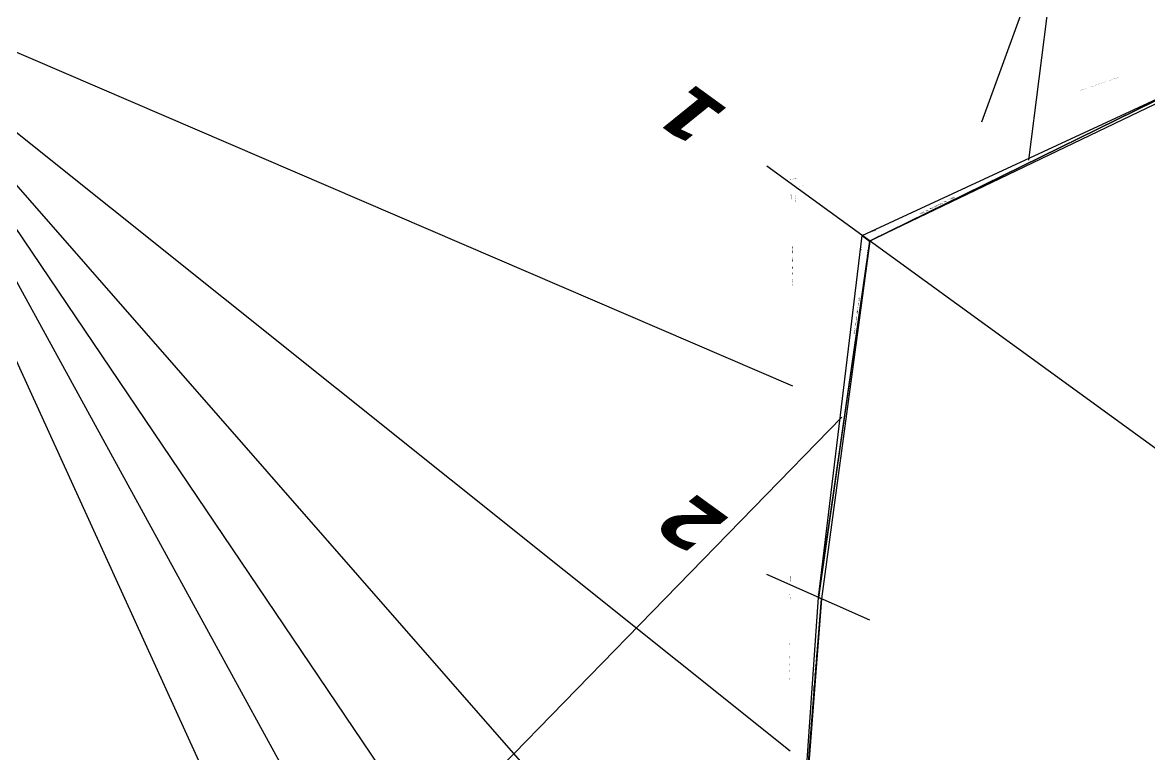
# Model space of a CAD drawing. Extents: x -14946 to 15402, y -21157 to 21439.
# Drawn here: x -9878 to -4809, y 2097 to 5392 of the extents above; entities that cross this region are included whole.
import ezdxf

# ---------------------------------------------------------------- set-up
doc = ezdxf.new("R2010")
doc.units = 0
doc.header["$MEASUREMENT"] = 0
for name, color, linetype in [('00-segments', 1, 'CONTINUOUS'), ('08-connection.bottomRing', 7, 'CONTINUOUS'), ('08-connection.topRing', 7, 'CONTINUOUS'), ('08-text.Base', 7, 'CONTINUOUS'), ('08-text.bottomRing', 7, 'CONTINUOUS'), ('08-text.topRing', 7, 'CONTINUOUS'), ('41_RING_BOTTOM_PLINE', 1, 'CONTINUOUS'), ('50_RING_TOP_PLINES', 1, 'CONTINUOUS')]:
    doc.layers.add(name, color=color, linetype=linetype)

msp = doc.modelspace()

# ---------------------------------------------------------------- linework, layer by layer
at = {"layer": '00-segments', "linetype": 'Continuous'}
for p, q in [((0, 0), (-6530.8, 4744.9)), ((-6066.5, 2701), (-6530.8, 2907.7))]:
    msp.add_line(p, q, dxfattribs=at)
at = {"layer": '08-connection.bottomRing', "linetype": 'Continuous'}
for p, q in [((-5352.3, 4772.6, 240.1), (-3953.9, 15778.4)), ((-6192.9, 3615.5, 240.1), (-13782.7, -4181.4))]:
    msp.add_line(p, q, dxfattribs=at)
at = {"layer": '08-connection.topRing', "linetype": 'Continuous'}
for p, q in [((-5563.3, 4945, 4879), (179.2, 20748.6)), ((-6425.6, -3765, 4955.8), (-14945.8, 14928.2)), ((-6430.7, -2115.3, 5040.7), (-14945.8, 13428.2)), ((-6431.3, -683.7, 5043.2), (-14945.8, 11928.2)), ((-6428.2, 683.1, 5023.3), (-14945.8, 10428.2)), ((-6424.9, 2112.5, 4989.2), (-14945.8, 8928.2)), ((-6413.3, 3755, 4894.5), (-14945.8, 7428.2))]:
    msp.add_line(p, q, dxfattribs=at)
at = {"layer": '41_RING_BOTTOM_PLINE', "extrusion": (-0.420431, 0.904094, -0.076493), "elevation": 6536.6}
msp.add_lwpolyline([(3663.4, 983.1), (2022.4, 952.9), (3643, 501.5), (3663.4, 983.1)], dxfattribs=at)
at = {"layer": '41_RING_BOTTOM_PLINE', "color": 3, "extrusion": (-0.432746, 0.900958, -0.03171), "elevation": 6597.5}
msp.add_lwpolyline([(3560.8, 209.3), (1939.9, 659.6), (1935.7, 209.3), (3560.8, 209.3)], dxfattribs=at)
at = {"layer": '41_RING_BOTTOM_PLINE', "extrusion": (-0.98977, 0.120433, -0.076491), "elevation": 6536.5}
msp.add_lwpolyline([(-2022.7, 952.9), (-3663.7, 983.1), (-3643.2, 501.5), (-2022.7, 952.9)], dxfattribs=at)
at = {"layer": '41_RING_BOTTOM_PLINE', "color": 4, "extrusion": (-0.990593, 0.133155, -0.03156), "elevation": 6597.5}
msp.add_lwpolyline([(-1935.7, 208.3), (-1939.9, 658.6), (-3560.8, 208.3), (-1935.7, 208.3)], dxfattribs=at)
at = {"layer": '41_RING_BOTTOM_PLINE', "extrusion": (-0.997104, 0.069482, -0.030904), "elevation": 6460.3}
msp.add_lwpolyline([(-911.9, 650), (-2359.3, 650.1), (-2354.3, 199.7), (-911.9, 650)], dxfattribs=at)
at = {"layer": '41_RING_BOTTOM_PLINE', "color": 4, "extrusion": (-0.997016, 0.076844, -0.007358), "elevation": 6480.4}
msp.add_lwpolyline([(-864.3, 497.7), (-2306.7, 47.7), (-863.8, 47.7), (-864.3, 497.7)], dxfattribs=at)
at = {"layer": '50_RING_TOP_PLINES', "color": 3, "extrusion": (0.307636, -0.948873, 0.07071)}
msp.add_lwpolyline([(-2867.4, 5579.6), (-4650.9, 5064.3), (-4671.5, 5465), (-4662.9, 5465.7), (-4654.4, 5466.3), (-4645.8, 5467), (-4637.2, 5467.7), (-4628.6, 5468.4), (-4620, 5469), (-4611.4, 5469.7), (-4602.8, 5470.4), (-4594.2, 5471), (-4585.6, 5471.7), (-4577.1, 5472.4), (-4568.5, 5473), (-4559.9, 5473.7), (-4551.3, 5474.4), (-4542.7, 5475), (-4534.2, 5475.7), (-4525.6, 5476.3), (-4517, 5477), (-4508.4, 5477.7), (-4499.8, 5478.3), (-4491.2, 5479), (-4482.6, 5479.6), (-4474.1, 5480.3), (-4465.5, 5480.9), (-4456.9, 5481.6), (-4448.3, 5482.2), (-4439.7, 5482.9), (-4431.1, 5483.5), (-4422.5, 5484.1), (-4413.9, 5484.8), (-4405.4, 5485.4), (-4396.8, 5486.1), (-4389.6, 5486.6), (-4382.4, 5487.1), (-4375.3, 5487.7), (-4368.1, 5488.2), (-4360.9, 5488.7), (-4353.7, 5489.3), (-4346.5, 5489.8), (-4339.3, 5490.3), (-4332.2, 5490.9), (-4325, 5491.4), (-4317.8, 5491.9), (-4310.6, 5492.4), (-4303.4, 5493), (-4296.3, 5493.5), (-4289.1, 5494), (-4281.9, 5494.5), (-4274.2, 5495.1), (-4266.4, 5495.7), (-4258.7, 5496.2), (-4251, 5496.8), (-4243.2, 5497.3), (-4235.5, 5497.9), (-4227.8, 5498.4), (-4220.1, 5499), (-4212.3, 5499.5), (-4204.6, 5500.1), (-4196.9, 5500.7), (-4189.2, 5501.2), (-4181.4, 5501.7), (-4173.7, 5502.3), (-4166, 5502.8), (-4158.3, 5503.4), (-4150.5, 5503.9), (-4142.8, 5504.5), (-4135.1, 5505), (-4127.3, 5505.6), (-4119.6, 5506.1), (-4111.9, 5506.6), (-4104.2, 5507.2), (-4096.4, 5507.7), (-4088.7, 5508.3), (-4081, 5508.8), (-4073.2, 5509.3), (-4065.5, 5509.9), (-4057.8, 5510.4), (-4050, 5510.9), (-4042.3, 5511.4), (-4034.6, 5512), (-4026.7, 5512.5), (-4018.7, 5513.1), (-4010.8, 5513.6), (-4002.9, 5514.1), (-3995, 5514.7), (-3987.1, 5515.2), (-3979.2, 5515.7), (-3971.3, 5516.3), (-3963.4, 5516.8), (-3955.5, 5517.3), (-3947.6, 5517.9), (-3939.7, 5518.4), (-3931.8, 5518.9), (-3923.9, 5519.4), (-3916, 5520), (-3908, 5520.5), (-3899.9, 5521), (-3891.8, 5521.6), (-3883.7, 5522.1), (-3875.6, 5522.6), (-3867.4, 5523.2), (-3859.3, 5523.7), (-3851.2, 5524.2), (-3843.1, 5524.7), (-3835, 5525.3), (-3826.9, 5525.8), (-3818.8, 5526.3), (-3810.7, 5526.8), (-3802.5, 5527.4), (-3794.4, 5527.9), (-3786.3, 5528.4), (-3778.2, 5528.9), (-3770.1, 5529.4), (-3762, 5530), (-3753.9, 5530.5), (-3745.8, 5531), (-3737.7, 5531.5), (-3729.5, 5532), (-3721.4, 5532.5), (-3713.3, 5533), (-3705.2, 5533.5), (-3697.1, 5534), (-3689, 5534.5), (-3680.8, 5535), (-3672.7, 5535.5), (-3664.6, 5536.1), (-3656.5, 5536.6), (-3648.4, 5537.1), (-3642.2, 5537.4), (-3636, 5537.8), (-3629.8, 5538.2), (-3623.6, 5538.6), (-3617.4, 5538.9), (-3611.2, 5539.3), (-3605.1, 5539.7), (-3598.9, 5540.1), (-3592.7, 5540.4), (-3586.5, 5540.8), (-3580.3, 5541.2), (-3574.1, 5541.6), (-3567.9, 5541.9), (-3561.8, 5542.3), (-3555.6, 5542.7), (-3549.4, 5543), (-3544.5, 5543.3), (-3539.5, 5543.6), (-3534.6, 5543.9), (-3529.7, 5544.2), (-3524.8, 5544.5), (-3519.8, 5544.8), (-3514.9, 5545.1), (-3510, 5545.4), (-3505, 5545.7), (-3500.1, 5546), (-3495.1, 5546.2), (-3490.2, 5546.5), (-3485.3, 5546.8), (-3480.3, 5547.1), (-3475.4, 5547.4), (-3470.4, 5547.7), (-3465.5, 5548), (-3460.6, 5548.3), (-3450.7, 5548.8), (-3440.8, 5549.4), (-3430.9, 5550), (-3421, 5550.5), (-3411.1, 5551.1), (-3401.2, 5551.7), (-3391.3, 5552.2), (-3381.4, 5552.8), (-3371.5, 5553.4), (-3361.6, 5553.9), (-3351.7, 5554.5), (-3341.8, 5555), (-3331.9, 5555.6), (-3322, 5556.1), (-3312.1, 5556.7), (-3302.2, 5557.2), (-3292.4, 5557.8), (-3282.5, 5558.3), (-3272.6, 5558.9), (-3262.7, 5559.4), (-3252.9, 5559.9), (-3243, 5560.5), (-3233.2, 5561), (-3225.7, 5561.4), (-3218.2, 5561.8), (-3210.8, 5562.2), (-3203.3, 5562.6), (-3198, 5562.9), (-3192.8, 5563.2), (-3187.5, 5563.5), (-3182.3, 5563.7), (-3177.1, 5564), (-3171.8, 5564.3), (-3166.6, 5564.6), (-3161.4, 5564.8), (-3156.2, 5565.1), (-3150.9, 5565.4), (-3145.7, 5565.7), (-3140.5, 5566), (-3135.3, 5566.2), (-3130, 5566.5), (-3124.8, 5566.8), (-3119.6, 5567), (-3114.4, 5567.3), (-3109.2, 5567.6), (-3103.9, 5567.9), (-3098.7, 5568.1), (-3093.5, 5568.4), (-3088.3, 5568.7), (-3083, 5568.9), (-3077.8, 5569.2), (-3072.6, 5569.5), (-3067.4, 5569.7), (-3062.1, 5570), (-3056.9, 5570.3), (-3051.6, 5570.5), (-3046.4, 5570.8), (-3041.1, 5571.1), (-3035.9, 5571.3), (-3030.6, 5571.6), (-3025.4, 5571.9), (-3020.2, 5572.1), (-3014.9, 5572.4), (-3009.7, 5572.7), (-3004.5, 5572.9), (-2999.2, 5573.2), (-2994, 5573.4), (-2988.8, 5573.7), (-2983.5, 5574), (-2978.3, 5574.2), (-2973.1, 5574.5), (-2967.9, 5574.7), (-2962.6, 5575), (-2957.4, 5575.3), (-2952.2, 5575.5), (-2947, 5575.8), (-2941.7, 5576), (-2936.5, 5576.3), (-2931.3, 5576.5), (-2926.1, 5576.8), (-2920.9, 5577), (-2915.6, 5577.3), (-2910.4, 5577.5), (-2905.2, 5577.8), (-2899.9, 5578), (-2894.7, 5578.3), (-2889.5, 5578.5), (-2884.2, 5578.8), (-2879, 5579), (-2873.7, 5579.3), (-2867.4, 5579.6)], dxfattribs=at)
at = {"layer": '50_RING_TOP_PLINES', "extrusion": (-0.320251, 0.946943, -0.027155)}
msp.add_lwpolyline([(2786.2, 5311.5), (2781.5, 4908), (4570, 4797.3), (2786.2, 5311.5)], dxfattribs=at)
at = {"layer": '50_RING_TOP_PLINES', "color": 4, "extrusion": (-0.99964, 0.001633, -0.026794)}
msp.add_lwpolyline([(-4656.9, 5194.1), (-2847.9, 4933.9), (-2852.7, 5335.7), (-2859.6, 5335.3), (-2866.6, 5335), (-2873.5, 5334.6), (-2880.5, 5334.2), (-2887.5, 5333.9), (-2894.4, 5333.5), (-2901.4, 5333.2), (-2908.4, 5332.8), (-2915.3, 5332.4), (-2922.3, 5332), (-2929.3, 5331.7), (-2936.2, 5331.3), (-2943.2, 5330.9), (-2950.2, 5330.6), (-2957.1, 5330.2), (-2964, 5329.8), (-2971.5, 5329.4), (-2979, 5329), (-2986.5, 5328.6), (-2994.1, 5328.2), (-3001.6, 5327.8), (-3009.1, 5327.4), (-3012.8, 5327.1), (-3016.6, 5326.9), (-3020.4, 5326.7), (-3024.1, 5326.5), (-3027.9, 5326.3), (-3031.7, 5326.1), (-3035.4, 5325.9), (-3039.2, 5325.7), (-3042.9, 5325.5), (-3046.7, 5325.3), (-3050.5, 5325.1), (-3054.2, 5324.8), (-3058, 5324.6), (-3061.7, 5324.4), (-3065.5, 5324.2), (-3069.2, 5324), (-3073, 5323.8), (-3076.7, 5323.6), (-3080.5, 5323.4), (-3084.2, 5323.1), (-3091, 5322.8), (-3097.8, 5322.4), (-3104.6, 5322), (-3111.4, 5321.6), (-3115.7, 5321.3), (-3120, 5321.1), (-3124.3, 5320.8), (-3128.5, 5320.6), (-3132.8, 5320.4), (-3137.1, 5320.1), (-3141.4, 5319.9), (-3145.7, 5319.6), (-3150, 5319.4), (-3154.3, 5319.1), (-3158.5, 5318.8), (-3162.8, 5318.6), (-3167.1, 5318.3), (-3171.4, 5318.1), (-3175.7, 5317.8), (-3179.9, 5317.6), (-3184.2, 5317.3), (-3188.5, 5317.1), (-3192.8, 5316.8), (-3197.1, 5316.6), (-3201.4, 5316.3), (-3205.6, 5316.1), (-3209.9, 5315.8), (-3214.2, 5315.5), (-3218.5, 5315.3), (-3222.8, 5315), (-3227, 5314.8), (-3231.3, 5314.5), (-3235.6, 5314.2), (-3239.9, 5314), (-3244.2, 5313.7), (-3248.5, 5313.5), (-3253.1, 5313.2), (-3257.7, 5312.9), (-3262.3, 5312.6), (-3266.9, 5312.3), (-3271.5, 5312), (-3276.1, 5311.8), (-3280.6, 5311.5), (-3285.2, 5311.2), (-3289.8, 5310.9), (-3294.4, 5310.6), (-3299, 5310.3), (-3303.6, 5310), (-3308.2, 5309.8), (-3312.8, 5309.5), (-3317.4, 5309.2), (-3322, 5308.9), (-3325.4, 5308.7), (-3328.9, 5308.5), (-3332.3, 5308.2), (-3335.7, 5308), (-3339.1, 5307.8), (-3342.6, 5307.6), (-3346, 5307.4), (-3349.4, 5307.2), (-3352.8, 5306.9), (-3356.3, 5306.7), (-3359.7, 5306.5), (-3363.1, 5306.3), (-3366.5, 5306.1), (-3370, 5305.8), (-3373.4, 5305.6), (-3376.8, 5305.4), (-3380.6, 5305.1), (-3384.4, 5304.9), (-3388.1, 5304.7), (-3391.9, 5304.4), (-3395.7, 5304.2), (-3399.5, 5303.9), (-3403.2, 5303.7), (-3407, 5303.4), (-3410.8, 5303.2), (-3414.5, 5302.9), (-3418.3, 5302.7), (-3422.1, 5302.4), (-3425.8, 5302.2), (-3429.6, 5301.9), (-3433.4, 5301.7), (-3437.2, 5301.4), (-3440.9, 5301.2), (-3444.7, 5300.9), (-3448.5, 5300.7), (-3452.3, 5300.4), (-3456, 5300.2), (-3459.8, 5299.9), (-3463.6, 5299.7), (-3467.3, 5299.4), (-3471.1, 5299.2), (-3474.9, 5298.9), (-3478.6, 5298.7), (-3482.4, 5298.4), (-3486.2, 5298.2), (-3489.9, 5297.9), (-3493.7, 5297.7), (-3497.5, 5297.4), (-3501.8, 5297.1), (-3506.1, 5296.8), (-3510.4, 5296.5), (-3514.7, 5296.2), (-3519.1, 5295.9), (-3523.4, 5295.6), (-3527.7, 5295.3), (-3532, 5295), (-3536.3, 5294.7), (-3540.7, 5294.4), (-3545, 5294.1), (-3549.3, 5293.8), (-3553.6, 5293.5), (-3557.9, 5293.2), (-3562.2, 5292.9), (-3566.5, 5292.6), (-3571, 5292.3), (-3575.5, 5292), (-3580, 5291.7), (-3584.5, 5291.4), (-3589, 5291), (-3593.5, 5290.7), (-3598, 5290.4), (-3602.4, 5290.1), (-3606.9, 5289.8), (-3611.4, 5289.4), (-3615.9, 5289.1), (-3620.4, 5288.8), (-3624.9, 5288.5), (-3629.4, 5288.2), (-3633.9, 5287.8), (-3638.4, 5287.5), (-3642.8, 5287.2), (-3647.3, 5286.9), (-3651.8, 5286.5), (-3656.3, 5286.2), (-3660.8, 5285.9), (-3665.3, 5285.6), (-3669.8, 5285.2), (-3674.3, 5284.9), (-3678.8, 5284.6), (-3683.2, 5284.2), (-3687.7, 5283.9), (-3692.2, 5283.6), (-3696.7, 5283.3), (-3701.2, 5282.9), (-3705.7, 5282.6), (-3710.2, 5282.3), (-3713.6, 5282), (-3717.1, 5281.7), (-3720.6, 5281.5), (-3724, 5281.2), (-3727.5, 5281), (-3730.9, 5280.7), (-3734.4, 5280.4), (-3737.9, 5280.2), (-3741.3, 5279.9), (-3744.8, 5279.7), (-3748.2, 5279.4), (-3751.7, 5279.1), (-3755.1, 5278.9), (-3758.6, 5278.6), (-3762.1, 5278.3), (-3765.5, 5278.1), (-3769, 5277.8), (-3772.4, 5277.6), (-3775.9, 5277.3), (-3779.3, 5277), (-3782.8, 5276.8), (-3786.3, 5276.5), (-3789.7, 5276.2), (-3793.2, 5276), (-3796.6, 5275.7), (-3800.1, 5275.4), (-3803.6, 5275.2), (-3807, 5274.9), (-3810.5, 5274.6), (-3813.9, 5274.3), (-3817.4, 5274.1), (-3820.9, 5273.8), (-3823.8, 5273.6), (-3826.8, 5273.3), (-3829.7, 5273.1), (-3832.7, 5272.9), (-3835.6, 5272.6), (-3838.6, 5272.4), (-3841.6, 5272.2), (-3844.5, 5271.9), (-3847.5, 5271.7), (-3850.4, 5271.5), (-3853.4, 5271.2), (-3856.3, 5271), (-3859.3, 5270.8), (-3862.2, 5270.5), (-3865.2, 5270.3), (-3868.1, 5270.1), (-3871.1, 5269.8), (-3874, 5269.6), (-3877, 5269.4), (-3879.9, 5269.1), (-3882.9, 5268.9), (-3885.8, 5268.6), (-3888.8, 5268.4), (-3891.8, 5268.2), (-3894.7, 5267.9), (-3897.7, 5267.7), (-3900.6, 5267.5), (-3903.6, 5267.2), (-3906.5, 5267), (-3909.5, 5266.7), (-3912.4, 5266.5), (-3915.4, 5266.3), (-3918.1, 5266), (-3920.7, 5265.8), (-3923.4, 5265.6), (-3926, 5265.4), (-3928.7, 5265.2), (-3931.4, 5264.9), (-3934, 5264.7), (-3936.7, 5264.5), (-3939.4, 5264.3), (-3942, 5264.1), (-3944.7, 5263.8), (-3947.3, 5263.6), (-3950, 5263.4), (-3952.7, 5263.2), (-3955.3, 5263), (-3958, 5262.7), (-3960.7, 5262.5), (-3963.3, 5262.3), (-3966, 5262.1), (-3968.7, 5261.9), (-3971.3, 5261.6), (-3974, 5261.4), (-3976.6, 5261.2), (-3979.3, 5261), (-3982, 5260.7), (-3984.6, 5260.5), (-3987.3, 5260.3), (-3990, 5260.1), (-3992.6, 5259.8), (-3995.3, 5259.6), (-3998, 5259.4), (-4000.6, 5259.2), (-4003.3, 5258.9), (-4006, 5258.7), (-4008.6, 5258.5), (-4011.3, 5258.3), (-4013.9, 5258), (-4016.6, 5257.8), (-4019.3, 5257.6), (-4021.9, 5257.3), (-4024.6, 5257.1), (-4027.3, 5256.9), (-4029.9, 5256.7), (-4032.6, 5256.4), (-4035.3, 5256.2), (-4037.9, 5256), (-4040.6, 5255.7), (-4043.3, 5255.5), (-4045.9, 5255.3), (-4048.6, 5255.1), (-4051.2, 5254.8), (-4053.9, 5254.6), (-4056.6, 5254.4), (-4059.2, 5254.1), (-4061.9, 5253.9), (-4064.5, 5253.7), (-4067.2, 5253.4), (-4069.9, 5253.2), (-4072.5, 5253), (-4075.2, 5252.7), (-4077.9, 5252.5), (-4080.5, 5252.3), (-4083.2, 5252), (-4085.8, 5251.8), (-4089.5, 5251.5), (-4093.2, 5251.2), (-4096.9, 5250.8), (-4100.5, 5250.5), (-4104.2, 5250.2), (-4107.9, 5249.9), (-4111.6, 5249.5), (-4115.3, 5249.2), (-4118.3, 5248.9), (-4121.4, 5248.7), (-4124.5, 5248.4), (-4127.5, 5248.1), (-4130.6, 5247.8), (-4133.6, 5247.6), (-4136.7, 5247.3), (-4139.8, 5247), (-4142.8, 5246.7), (-4145.9, 5246.4), (-4149, 5246.2), (-4152, 5245.9), (-4155.1, 5245.6), (-4158.1, 5245.3), (-4161.2, 5245.1), (-4164.3, 5244.8), (-4167.3, 5244.5), (-4170.4, 5244.2), (-4173.5, 5243.9), (-4176.5, 5243.7), (-4179.6, 5243.4), (-4182.7, 5243.1), (-4185.7, 5242.8), (-4188.8, 5242.5), (-4191.9, 5242.2), (-4194.9, 5242), (-4198, 5241.7), (-4201, 5241.4), (-4204.1, 5241.1), (-4207.2, 5240.8), (-4210.2, 5240.5), (-4213.3, 5240.3), (-4216.4, 5240), (-4219.4, 5239.7), (-4222.5, 5239.4), (-4225.6, 5239.1), (-4228.6, 5238.8), (-4231.7, 5238.5), (-4234.7, 5238.2), (-4237.8, 5238), (-4240.9, 5237.7), (-4243.9, 5237.4), (-4247, 5237.1), (-4250.1, 5236.8), (-4253.1, 5236.5), (-4256.2, 5236.2), (-4259.3, 5235.9), (-4262.3, 5235.6), (-4265.4, 5235.3), (-4268.4, 5235), (-4271.5, 5234.7), (-4274.6, 5234.5), (-4277.6, 5234.2), (-4280.7, 5233.9), (-4283.8, 5233.6), (-4286.8, 5233.3), (-4289.9, 5233), (-4292.9, 5232.7), (-4296, 5232.4), (-4299.1, 5232.1), (-4302.1, 5231.8), (-4305.2, 5231.5), (-4308.2, 5231.2), (-4311.3, 5230.9), (-4314.6, 5230.6), (-4317.8, 5230.3), (-4321.1, 5229.9), (-4324.4, 5229.6), (-4327.6, 5229.3), (-4330.9, 5229), (-4334.1, 5228.7), (-4337.4, 5228.3), (-4340.7, 5228), (-4343.9, 5227.7), (-4347.2, 5227.4), (-4350.5, 5227), (-4353.7, 5226.7), (-4357, 5226.4), (-4360.2, 5226.1), (-4363.5, 5225.7), (-4365.7, 5225.5), (-4367.9, 5225.3), (-4370.1, 5225.1), (-4372.3, 5224.8), (-4374.5, 5224.6), (-4376.7, 5224.4), (-4378.9, 5224.2), (-4381.1, 5224), (-4383.3, 5223.7), (-4385.5, 5223.5), (-4387.7, 5223.3), (-4390, 5223.1), (-4392.2, 5222.8), (-4394.4, 5222.6), (-4396.6, 5222.4), (-4398.8, 5222.2), (-4401, 5222), (-4403.2, 5221.7), (-4405.4, 5221.5), (-4407.6, 5221.3), (-4409.8, 5221.1), (-4412, 5220.8), (-4414.2, 5220.6), (-4416.4, 5220.4), (-4418.6, 5220.1), (-4420.8, 5219.9), (-4423, 5219.7), (-4425.2, 5219.5), (-4427.4, 5219.2), (-4429.6, 5219), (-4431.8, 5218.8), (-4434, 5218.6), (-4436.2, 5218.3), (-4438.4, 5218.1), (-4440.6, 5217.9), (-4442.8, 5217.6), (-4445, 5217.4), (-4447.2, 5217.2), (-4449.4, 5217), (-4451.6, 5216.7), (-4453.8, 5216.5), (-4456, 5216.3), (-4458.2, 5216), (-4460.4, 5215.8), (-4462.6, 5215.6), (-4464.8, 5215.3), (-4467, 5215.1), (-4469.2, 5214.9), (-4471.4, 5214.6), (-4473.6, 5214.4), (-4475.8, 5214.2), (-4478, 5213.9), (-4480.2, 5213.7), (-4482.4, 5213.5), (-4484.6, 5213.2), (-4486.8, 5213), (-4489, 5212.8), (-4491.2, 5212.5), (-4493.4, 5212.3), (-4495.6, 5212.1), (-4497.8, 5211.8), (-4500, 5211.6), (-4502.2, 5211.4), (-4504.4, 5211.1), (-4506.8, 5210.9), (-4509.1, 5210.6), (-4511.5, 5210.4), (-4513.9, 5210.1), (-4516.2, 5209.9), (-4518.6, 5209.6), (-4521, 5209.3), (-4523.3, 5209.1), (-4525.7, 5208.8), (-4528, 5208.6), (-4530.4, 5208.3), (-4532.8, 5208.1), (-4535.1, 5207.8), (-4537.5, 5207.5), (-4539.8, 5207.3), (-4542.2, 5207), (-4544.6, 5206.8), (-4546.9, 5206.5), (-4549.3, 5206.3), (-4551.6, 5206), (-4554, 5205.7), (-4556.4, 5205.5), (-4558.7, 5205.2), (-4561.1, 5205), (-4563.4, 5204.7), (-4565.8, 5204.4), (-4568.2, 5204.2), (-4570.5, 5203.9), (-4572.9, 5203.6), (-4575.2, 5203.4), (-4577.6, 5203.1), (-4580, 5202.9), (-4582.3, 5202.6), (-4584.7, 5202.3), (-4587, 5202.1), (-4589.4, 5201.8), (-4591.8, 5201.5), (-4594.1, 5201.3), (-4596.5, 5201), (-4598.8, 5200.7), (-4601.2, 5200.5), (-4603.6, 5200.2), (-4605.9, 5199.9), (-4608.3, 5199.7), (-4610.6, 5199.4), (-4613, 5199.1), (-4615.4, 5198.9), (-4617.7, 5198.6), (-4620.1, 5198.3), (-4622.4, 5198), (-4624.8, 5197.8), (-4627.2, 5197.5), (-4629.5, 5197.2), (-4631.9, 5197), (-4634.2, 5196.7), (-4636.6, 5196.4), (-4639, 5196.1), (-4641.3, 5195.9), (-4643.7, 5195.6), (-4646, 5195.3), (-4648.4, 5195.1), (-4650.7, 5194.8), (-4653.1, 5194.5), (-4655.5, 5194.2), (-4656.9, 5194.1)], dxfattribs=at)
at = {"layer": '50_RING_TOP_PLINES', "extrusion": (0.997433, -0.008014, 0.071151)}
msp.add_lwpolyline([(4595.3, 5069.8), (4615.6, 5470.5), (2806.7, 5209.8), (4595.3, 5069.8)], dxfattribs=at)
at = {"layer": '50_RING_TOP_PLINES', "extrusion": (0.999633, -0.003924, 0.026821)}
msp.add_lwpolyline([(2833.2, 4934.3), (2837.9, 5336), (1340.9, 4983.5), (2833.2, 4934.3)], dxfattribs=at)
at = {"layer": '50_RING_TOP_PLINES', "color": 4, "extrusion": (-0.999981, -0.000957866, -0.006087)}
msp.add_lwpolyline([(-1372.8, 5253.9), (-1372.3, 4851.7), (-2869.4, 5204.1), (-2869.3, 5204.1), (-2869.2, 5204.1), (-2869.1, 5204.2), (-2869, 5204.2), (-2868.9, 5204.2), (-2868.8, 5204.2), (-2868.7, 5204.2), (-2868.6, 5204.2), (-2868.5, 5204.2), (-2868.4, 5204.2), (-2868.4, 5204.2), (-2868.3, 5204.2), (-2868.2, 5204.2), (-2868.1, 5204.2), (-2868, 5204.2), (-2867.9, 5204.2), (-2867.8, 5204.2), (-2867.7, 5204.2), (-2867.6, 5204.2), (-2867.5, 5204.3), (-2867.4, 5204.3), (-2867.4, 5204.3), (-2867.3, 5204.3), (-2867.2, 5204.3), (-2867.1, 5204.3), (-2867, 5204.3), (-2866.9, 5204.3), (-2866.8, 5204.3), (-2866.7, 5204.3), (-2866.6, 5204.3), (-2866.5, 5204.3), (-2866.4, 5204.3), (-2866.3, 5204.3), (-2866.3, 5204.3), (-2866.2, 5204.3), (-2866.1, 5204.3), (-2866, 5204.3), (-2865.9, 5204.3), (-2865.8, 5204.4), (-2865.7, 5204.4), (-2865.6, 5204.4), (-2865.5, 5204.4), (-2865.4, 5204.4), (-2865.3, 5204.4), (-2865.3, 5204.4), (-2865.2, 5204.4), (-2865.1, 5204.4), (-2865, 5204.4), (-2864.9, 5204.4), (-2864.8, 5204.4), (-2864.7, 5204.4), (-2864.6, 5204.4), (-2864.5, 5204.4), (-2864.4, 5204.4), (-2864.3, 5204.4), (-2864.3, 5204.4), (-2864.2, 5204.4), (-2864.1, 5204.4), (-2864, 5204.4), (-2863.9, 5204.4), (-2863.8, 5204.5), (-2863.7, 5204.5), (-2863.6, 5204.5), (-2863.5, 5204.5), (-2863.4, 5204.5), (-2863.3, 5204.5), (-2863.2, 5204.5), (-2863.2, 5204.5), (-2863.1, 5204.5), (-2863, 5204.5), (-2862.9, 5204.5), (-2862.8, 5204.5), (-2862.6, 5204.5), (-2862.4, 5204.5), (-2862.2, 5204.5), (-2862.1, 5204.5), (-2861, 5204.6), (-2860.8, 5204.6), (-2860.6, 5204.6), (-2860.4, 5204.6), (-2860.2, 5204.6), (-2860.1, 5204.6), (-2860, 5204.6), (-2860, 5204.6), (-2859.9, 5204.6), (-2859.8, 5204.6), (-2859.7, 5204.6), (-2859.6, 5204.6), (-2859.5, 5204.7), (-2859.4, 5204.7), (-2859.3, 5204.7), (-2859.2, 5204.7), (-2859.1, 5204.7), (-2859, 5204.7), (-2859, 5204.7), (-2858.9, 5204.7), (-2858.8, 5204.7), (-2858.7, 5204.7), (-2858.6, 5204.7), (-2858.5, 5204.7), (-2858.4, 5204.7), (-2858.3, 5204.7), (-2858.2, 5204.7), (-2858.1, 5204.7), (-2858, 5204.7), (-2858, 5204.7), (-2857.9, 5204.7), (-2857.8, 5204.7), (-2857.7, 5204.7), (-2851.8, 5205), (-2846, 5205.3), (-2840.2, 5205.6), (-2834.3, 5205.9), (-2828.5, 5206.2), (-2822.6, 5206.5), (-2816.8, 5206.8), (-2810.9, 5207.1), (-2805.1, 5207.4), (-2799.2, 5207.7), (-2793.4, 5208), (-2787.5, 5208.3), (-2781.7, 5208.6), (-2775.9, 5208.9), (-2770, 5209.2), (-2764.2, 5209.4), (-2758.4, 5209.7), (-2752.5, 5210), (-2746.7, 5210.3), (-2740.9, 5210.6), (-2735.1, 5210.9), (-2729.2, 5211.2), (-2723.4, 5211.4), (-2717.5, 5211.7), (-2711.7, 5212), (-2705.8, 5212.3), (-2700, 5212.6), (-2694.1, 5212.8), (-2688.3, 5213.1), (-2682.4, 5213.4), (-2676.6, 5213.7), (-2670.7, 5213.9), (-2664.9, 5214.2), (-2659, 5214.5), (-2653.2, 5214.8), (-2647.4, 5215), (-2641.5, 5215.3), (-2635.7, 5215.6), (-2629.8, 5215.8), (-2624, 5216.1), (-2618.2, 5216.4), (-2612.3, 5216.6), (-2606.5, 5216.9), (-2600.6, 5217.2), (-2594.8, 5217.4), (-2588.9, 5217.7), (-2583.1, 5218), (-2577.2, 5218.2), (-2571.4, 5218.5), (-2565.5, 5218.8), (-2559.7, 5219), (-2553.8, 5219.3), (-2548, 5219.5), (-2542.2, 5219.8), (-2536.3, 5220), (-2530.5, 5220.3), (-2524.6, 5220.6), (-2518.8, 5220.8), (-2513, 5221.1), (-2507.1, 5221.3), (-2501.3, 5221.6), (-2495.4, 5221.8), (-2489.6, 5222.1), (-2483.7, 5222.3), (-2477.9, 5222.6), (-2472, 5222.8), (-2466.2, 5223.1), (-2460.4, 5223.3), (-2454.5, 5223.5), (-2448.7, 5223.8), (-2442.8, 5224), (-2437, 5224.3), (-2431.1, 5224.5), (-2425.3, 5224.8), (-2419.5, 5225), (-2413.6, 5225.2), (-2407.8, 5225.5), (-2401.9, 5225.7), (-2396.1, 5225.9), (-2390.2, 5226.2), (-2384.4, 5226.4), (-2378.5, 5226.6), (-2372.7, 5226.9), (-2366.9, 5227.1), (-2361, 5227.3), (-2355.2, 5227.6), (-2349.3, 5227.8), (-2343.5, 5228), (-2337.6, 5228.3), (-2331.8, 5228.5), (-2325.9, 5228.7), (-2320.1, 5228.9), (-2314.2, 5229.2), (-2308.4, 5229.4), (-2302.6, 5229.6), (-2296.7, 5229.8), (-2290.9, 5230), (-2285, 5230.3), (-2279.2, 5230.5), (-2273.3, 5230.7), (-2267.5, 5230.9), (-2261.6, 5231.1), (-2255.8, 5231.3), (-2249.9, 5231.6), (-2244.1, 5231.8), (-2238.3, 5232), (-2232.4, 5232.2), (-2226.6, 5232.4), (-2220.7, 5232.6), (-2214.9, 5232.8), (-2209, 5233), (-2203.2, 5233.2), (-2197.3, 5233.5), (-2191.5, 5233.7), (-2185.6, 5233.9), (-2179.8, 5234.1), (-2174, 5234.3), (-2168.1, 5234.5), (-2162.3, 5234.7), (-2156.4, 5234.9), (-2150.6, 5235.1), (-2144.7, 5235.3), (-2138.9, 5235.5), (-2133, 5235.7), (-2127.2, 5235.9), (-2121.3, 5236.1), (-2115.5, 5236.3), (-2109.6, 5236.4), (-2103.7, 5236.6), (-2097.9, 5236.8), (-2092, 5237), (-2086.1, 5237.2), (-2080.3, 5237.4), (-2074.4, 5237.6), (-2068.6, 5237.8), (-2062.7, 5238), (-2056.9, 5238.1), (-2051, 5238.3), (-2045.2, 5238.5), (-2039.3, 5238.7), (-2033.5, 5238.9), (-2027.6, 5239.1), (-2021.8, 5239.2), (-2015.9, 5239.4), (-2010.1, 5239.6), (-2004.3, 5239.8), (-1998.4, 5239.9), (-1992.6, 5240.1), (-1986.8, 5240.3), (-1980.9, 5240.5), (-1975.1, 5240.6), (-1969.2, 5240.8), (-1963.4, 5241), (-1957.6, 5241.1), (-1951.7, 5241.3), (-1945.9, 5241.5), (-1940.1, 5241.6), (-1934.3, 5241.8), (-1928.4, 5242), (-1922.6, 5242.1), (-1916.8, 5242.3), (-1910.9, 5242.5), (-1905.1, 5242.6), (-1899.3, 5242.8), (-1893.4, 5242.9), (-1887.6, 5243.1), (-1881.8, 5243.2), (-1875.9, 5243.4), (-1870.1, 5243.6), (-1864.2, 5243.7), (-1858.4, 5243.9), (-1852.6, 5244), (-1846.7, 5244.2), (-1840.9, 5244.3), (-1835, 5244.5), (-1829.2, 5244.6), (-1823.3, 5244.8), (-1817.5, 5244.9), (-1811.6, 5245.1), (-1805.8, 5245.2), (-1799.9, 5245.4), (-1794.1, 5245.5), (-1788.2, 5245.6), (-1782.4, 5245.8), (-1776.5, 5245.9), (-1770.6, 5246.1), (-1764.8, 5246.2), (-1758.9, 5246.4), (-1753, 5246.5), (-1747.1, 5246.6), (-1741.3, 5246.8), (-1735.5, 5246.9), (-1729.7, 5247), (-1723.8, 5247.2), (-1718, 5247.3), (-1712.2, 5247.4), (-1706.3, 5247.6), (-1700.5, 5247.7), (-1694.7, 5247.8), (-1688.8, 5248), (-1683, 5248.1), (-1677.1, 5248.2), (-1671.3, 5248.3), (-1665.4, 5248.5), (-1659.6, 5248.6), (-1653.7, 5248.7), (-1647.9, 5248.8), (-1642, 5249), (-1636.2, 5249.1), (-1630.3, 5249.2), (-1624.5, 5249.3), (-1618.6, 5249.5), (-1612.8, 5249.6), (-1606.9, 5249.7), (-1601, 5249.8), (-1595.2, 5249.9), (-1589.3, 5250.1), (-1583.4, 5250.2), (-1577.6, 5250.3), (-1571.7, 5250.4), (-1565.9, 5250.5), (-1560, 5250.6), (-1554.1, 5250.7), (-1548.3, 5250.9), (-1542.4, 5251), (-1536.5, 5251.1), (-1530.7, 5251.2), (-1524.8, 5251.3), (-1519, 5251.4), (-1513.1, 5251.5), (-1507.2, 5251.6), (-1501.4, 5251.7), (-1495.5, 5251.8), (-1489.7, 5251.9), (-1483.8, 5252), (-1477.9, 5252.2), (-1472.1, 5252.3), (-1466.2, 5252.4), (-1460.4, 5252.5), (-1454.5, 5252.6), (-1448.7, 5252.7), (-1442.8, 5252.8), (-1437, 5252.9), (-1431.2, 5253), (-1425.3, 5253.1), (-1419.5, 5253.2), (-1413.6, 5253.3), (-1407.8, 5253.4), (-1402, 5253.5), (-1396.1, 5253.5), (-1390.3, 5253.6), (-1384.5, 5253.7), (-1378.7, 5253.8), (-1372.8, 5253.9)], dxfattribs=at)

# ---------------------------------------------------------------- texts
at = {"layer": '08-text.Base', "linetype": 'Continuous', "char_height": 240, "width": 1107.512, "attachment_point": 1, "rotation": 144}
for s, insert in [('{\\fVerdana|b1|i1|c0|p34;1}', (-6823.4, 4791.4)), ('{\\fVerdana|b1|i1|c0|p34;2}', (-6823.4, 2954.2))]:
    msp.add_mtext(s, dxfattribs=dict(at, insert=insert))
at = {"layer": '08-text.bottomRing', "linetype": 'Continuous', "extrusion": (-0.420431, 0.904094, -0.076493)}
for s, height, p in [('b6h1', 64, (3394.2, 726.5, 6536.6)), ('A', 36, (3625.9, 941.6, 6536.6)), ('C', 36, (3608.2, 563.1, 6536.6))]:
    msp.add_text(s, height=height, rotation=164.434, dxfattribs=at).set_placement(p)
at = {"layer": '08-text.bottomRing', "linetype": 'Continuous', "extrusion": (0.98977, -0.120433, 0.076491)}
for s, height, p in [('A', 36, (3626.2, 941.6, -6536.5)), ('C', 36, (3608.5, 563, -6536.5)), ('c1h1', 64, (3394.5, 726.5, -6536.5)), ('B', 36, (2064.1, 915.4, -6536.5))]:
    msp.add_text(s, height=height, rotation=164.4343, dxfattribs=at).set_placement(p)
at = {"layer": '08-text.bottomRing', "linetype": 'Continuous', "extrusion": (0.990593, -0.133155, 0.03156)}
msp.add_text('D', height=36, rotation=164.4731, dxfattribs=at).set_placement((1973.3, 250.3, -6617.9))
at = {"layer": '08-text.bottomRing', "linetype": 'Continuous', "extrusion": (0.997104, -0.069482, 0.030904)}
for s, height, p in [('A', 36, (2320.6, 609.8, -6460.3)), ('C', 36, (2321.4, 262.4, -6460.3)), ('c2h1', 64, (2112.6, 432.3, -6460.3))]:
    msp.add_text(s, height=height, rotation=162.6643, dxfattribs=at).set_placement(p)
at = {"layer": '08-text.topRing', "linetype": 'Continuous', "extrusion": (-0.320251, 0.946943, -0.027155)}
for s, height, p in [('b7h7', 64, (3032.9, 5084.3, 6322.9)), ('B', 36, (4528.9, 4835.2, 6322.9))]:
    msp.add_text(s, height=height, rotation=343.9194, dxfattribs=at).set_placement(p)
at = {"layer": '08-text.topRing', "linetype": 'Continuous', "extrusion": (-0.307636, 0.948873, -0.07071)}
msp.add_text('D', height=36, rotation=343.8841, dxfattribs=at).set_placement((4633.5, 5423.5, 6067.6))
at = {"layer": '08-text.topRing', "linetype": 'Continuous', "extrusion": (-0.997433, 0.008014, -0.071151)}
for s, height, p in [('C', 36, (-4573.3, 5413.9, 6087.6)), ('A', 36, (-4563.4, 5115.7, 6087.6)), ('c1h7', 64, (-4340.1, 5279.3, 6087.6)), ('B', 36, (-2852.7, 5241.7, 6087.6))]:
    msp.add_text(s, height=height, rotation=351.7987, dxfattribs=at).set_placement(p)
at = {"layer": '08-text.topRing', "linetype": 'Continuous', "extrusion": (-0.99964, 0.001633, -0.026794)}
msp.add_text('D', height=36, rotation=351.8166, dxfattribs=at).set_placement((-2884.6, 5289.4, 6277))
at = {"layer": '08-text.topRing', "linetype": 'Continuous', "extrusion": (-0.999633, 0.003924, -0.026821)}
for s, height, p in [('C', 36, (-2800.7, 5275.9, 6301.2)), ('A', 36, (-2797.4, 4977.2, 6301.2)), ('c2h7', 64, (-2580.3, 5121.3, 6301.2))]:
    msp.add_text(s, height=height, rotation=346.7488, dxfattribs=at).set_placement(p)

doc.saveas('drawing.dxf')
